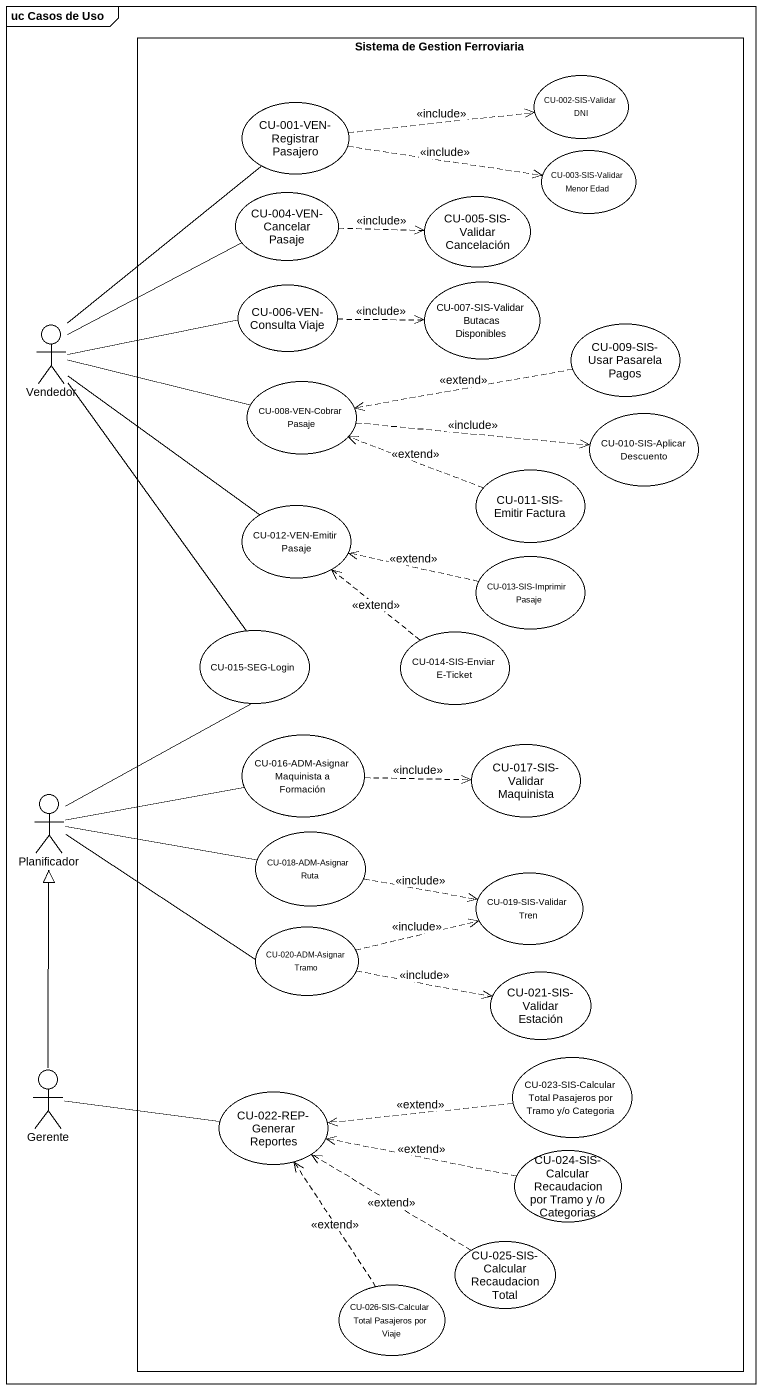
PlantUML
@startuml
mainframe uc Casos de Uso
rectangle "Sistema de Gestion Ferroviaria" as Sistema_de_Gestion {
  usecase "CU-002-SIS-Validar DNI" as CU_002_SIS_Validar_DNI
  usecase "CU-001-VEN-Registrar Pasajero" as CU_001_VEN_Registrar
  usecase "CU-003-SIS-Validar Menor Edad" as CU_003_SIS_Validar_Menor
  usecase "CU-004-VEN-Cancelar Pasaje" as CU_004_VEN_Cancelar_Pasaje
  usecase "CU-005-SIS- Validar Cancelación" as CU_005_SIS_Validar
  usecase "CU-006-VEN-Consulta Viaje" as CU_006_VEN_Consulta_Viaje
  usecase "CU-007-SIS-Validar Butacas Disponibles" as CU_007_SIS_Validar_Butacas
  usecase "CU-009-SIS- Usar Pasarela Pagos" as CU_009_SIS_Usar_Pasarela
  usecase "CU-008-VEN-Cobrar Pasaje" as CU_008_VEN_Cobrar_Pasaje
  usecase "CU-010-SIS-Aplicar Descuento" as CU_010_SIS_Aplicar_Descuento
  usecase "CU-012-VEN-Emitir Pasaje" as CU_012_VEN_Emitir_Pasaje
  usecase "CU-011-SIS- Emitir Factura" as CU_011_SIS_Emitir_Factura
  usecase "CU-013-SIS-Imprimir Pasaje" as CU_013_SIS_Imprimir_Pasaje
  usecase "CU-015-SEG-Login" as CU_015_SEG_Login
  usecase "CU-014-SIS-Enviar E-Ticket" as CU_014_SIS_Enviar_E_Ticket
  usecase "CU-016-ADM-Asignar Maquinista a Formación" as CU_016_ADM_Asignar
  usecase "CU-017-SIS- Validar Maquinista" as CU_017_SIS_Validar
  usecase "CU-018-ADM-Asignar Ruta" as CU_018_ADM_Asignar_Ruta
  usecase "CU-019-SIS-Validar Tren" as CU_019_SIS_Validar_Tren
  usecase "CU-020-ADM-Asignar Tramo" as CU_020_ADM_Asignar_Tramo
  usecase "CU-021-SIS- Validar Estación" as CU_021_SIS_Validar_Estación
  usecase "CU-023-SIS-Calcular Total Pasajeros por Tramo y/o Categoria" as CU_023_SIS_Calcular_Total
  usecase "CU-022-REP-GenerarReportes" as CU_022_REP_GenerarReportes
  usecase "CU-024-SIS- Calcular Recaudacion por Tramo y /o Categorias" as CU_024_SIS_Calcular
  usecase "CU-025-SIS- Calcular Recaudacion Total" as CU_025_SIS_Calcular
  usecase "CU-026-SIS-Calcular Total Pasajeros por Viaje" as CU_026_SIS_Calcular_Total
}
actor Vendedor
actor Planificador
actor Gerente
CU_001_VEN_Registrar .right.> CU_002_SIS_Validar_DNI : <<include>>
CU_001_VEN_Registrar .right.> CU_003_SIS_Validar_Menor : <<include>>
CU_004_VEN_Cancelar_Pasaje .right.> CU_005_SIS_Validar : <<include>>
CU_006_VEN_Consulta_Viaje .right.> CU_007_SIS_Validar_Butacas : <<include>>
Vendedor -up- CU_001_VEN_Registrar
Vendedor -up- CU_004_VEN_Cancelar_Pasaje
Vendedor -right- CU_006_VEN_Consulta_Viaje
Vendedor -right- CU_008_VEN_Cobrar_Pasaje
Vendedor -- CU_012_VEN_Emitir_Pasaje
Vendedor -- CU_015_SEG_Login
CU_009_SIS_Usar_Pasarela .left.> CU_008_VEN_Cobrar_Pasaje : <<extend>>
CU_008_VEN_Cobrar_Pasaje .right.> CU_010_SIS_Aplicar_Descuento : <<include>>
CU_011_SIS_Emitir_Factura .left.> CU_008_VEN_Cobrar_Pasaje : <<extend>>
CU_013_SIS_Imprimir_Pasaje .left.> CU_012_VEN_Emitir_Pasaje : <<extend>>
CU_014_SIS_Enviar_E_Ticket .up.> CU_012_VEN_Emitir_Pasaje : <<extend>>
CU_016_ADM_Asignar .right.> CU_017_SIS_Validar : <<include>>
Planificador -up- CU_015_SEG_Login
Planificador -right- CU_016_ADM_Asignar
Planificador -right- CU_018_ADM_Asignar_Ruta
Planificador -right- CU_020_ADM_Asignar_Tramo
CU_018_ADM_Asignar_Ruta .right.> CU_019_SIS_Validar_Tren : <<include>>
CU_020_ADM_Asignar_Tramo .right.> CU_019_SIS_Validar_Tren : <<include>>
CU_020_ADM_Asignar_Tramo .right.> CU_021_SIS_Validar_Estación : <<include>>
Gerente -up-|> Planificador
Gerente -right- CU_022_REP_GenerarReportes
CU_023_SIS_Calcular_Total .left.> CU_022_REP_GenerarReportes : <<extend>>
CU_024_SIS_Calcular .left.> CU_022_REP_GenerarReportes : <<extend>>
CU_025_SIS_Calcular .up.> CU_022_REP_GenerarReportes : <<extend>>
CU_026_SIS_Calcular_Total .up.> CU_022_REP_GenerarReportes : <<extend>>
@enduml
